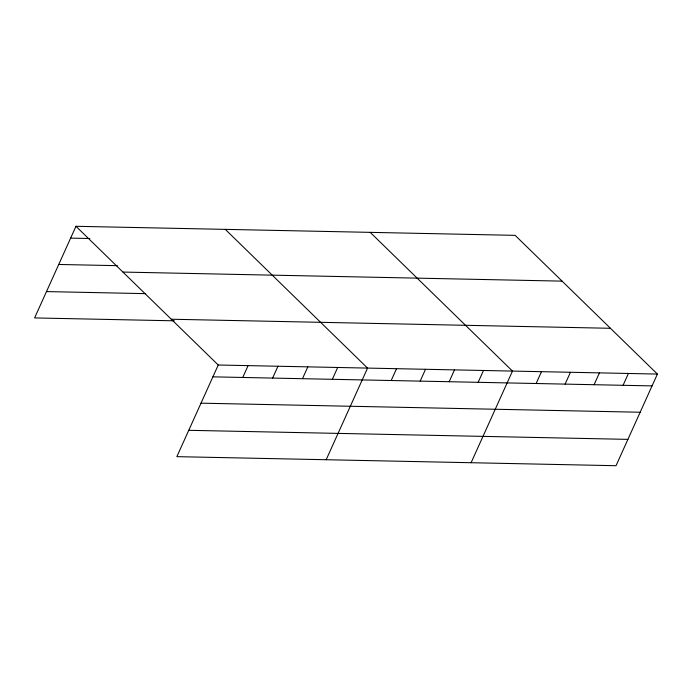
<?xml version="1.0" encoding="UTF-8"?>
<svg xmlns="http://www.w3.org/2000/svg" width="692" height="692" viewBox="0 0 692 692"><rect width="100%" height="100%" fill="white"/><g stroke="black" fill="none" stroke-linecap="round" stroke-linejoin="round"><path stroke-width="1.04" d="M657.4 374.069L218.24 365.013L176.858 456.651L616.027 465.707L657.4 374.069L515.142 235.349L75.973 226.293L34.6 317.931L174.315 320.811M242.754 377.46L248.099 365.627M272.622 378.074L277.959 366.241M302.482 378.688L307.828 366.855M332.35 379.311L337.687 367.478M326.174 459.73L367.556 368.092L225.289 229.372M391.196 380.522L396.533 368.689M420.182 381.119L425.519 369.286M449.16 381.716L454.506 369.883M478.146 382.313L483.492 370.48M471.105 462.714L512.478 371.085L370.211 232.365M536.118 383.515L541.464 371.682M565.104 384.112L570.442 372.279M594.091 384.709L599.428 372.876M623.077 385.306L628.414 373.472M70.636 238.126L89.83 238.524M58.742 264.465L117.398 265.667M122.925 272.068L562.086 281.134M46.494 291.591L145.675 293.642M171.287 319.237L610.456 328.293M212.894 376.846L652.054 385.902M201 403.177L640.169 412.242M188.752 430.312L627.912 439.368M75.973 226.293L218.24 365.013"/></g></svg>
